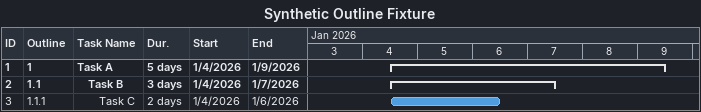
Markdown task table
Synthetic Outline Fixture

| ID | WBS | Task | Duration | Start | Finish |
|---|---|---|---|---|---|
| 1 | 1 | **Task A** | 5d | 2026-01-04 | 2026-01-09 |
| 2 | 1.1 | **Task B** | 3d | 2026-01-04 | 2026-01-07 |
| 3 | 1.1.1 | Task C | 2d | 2026-01-04 | 2026-01-06 |
